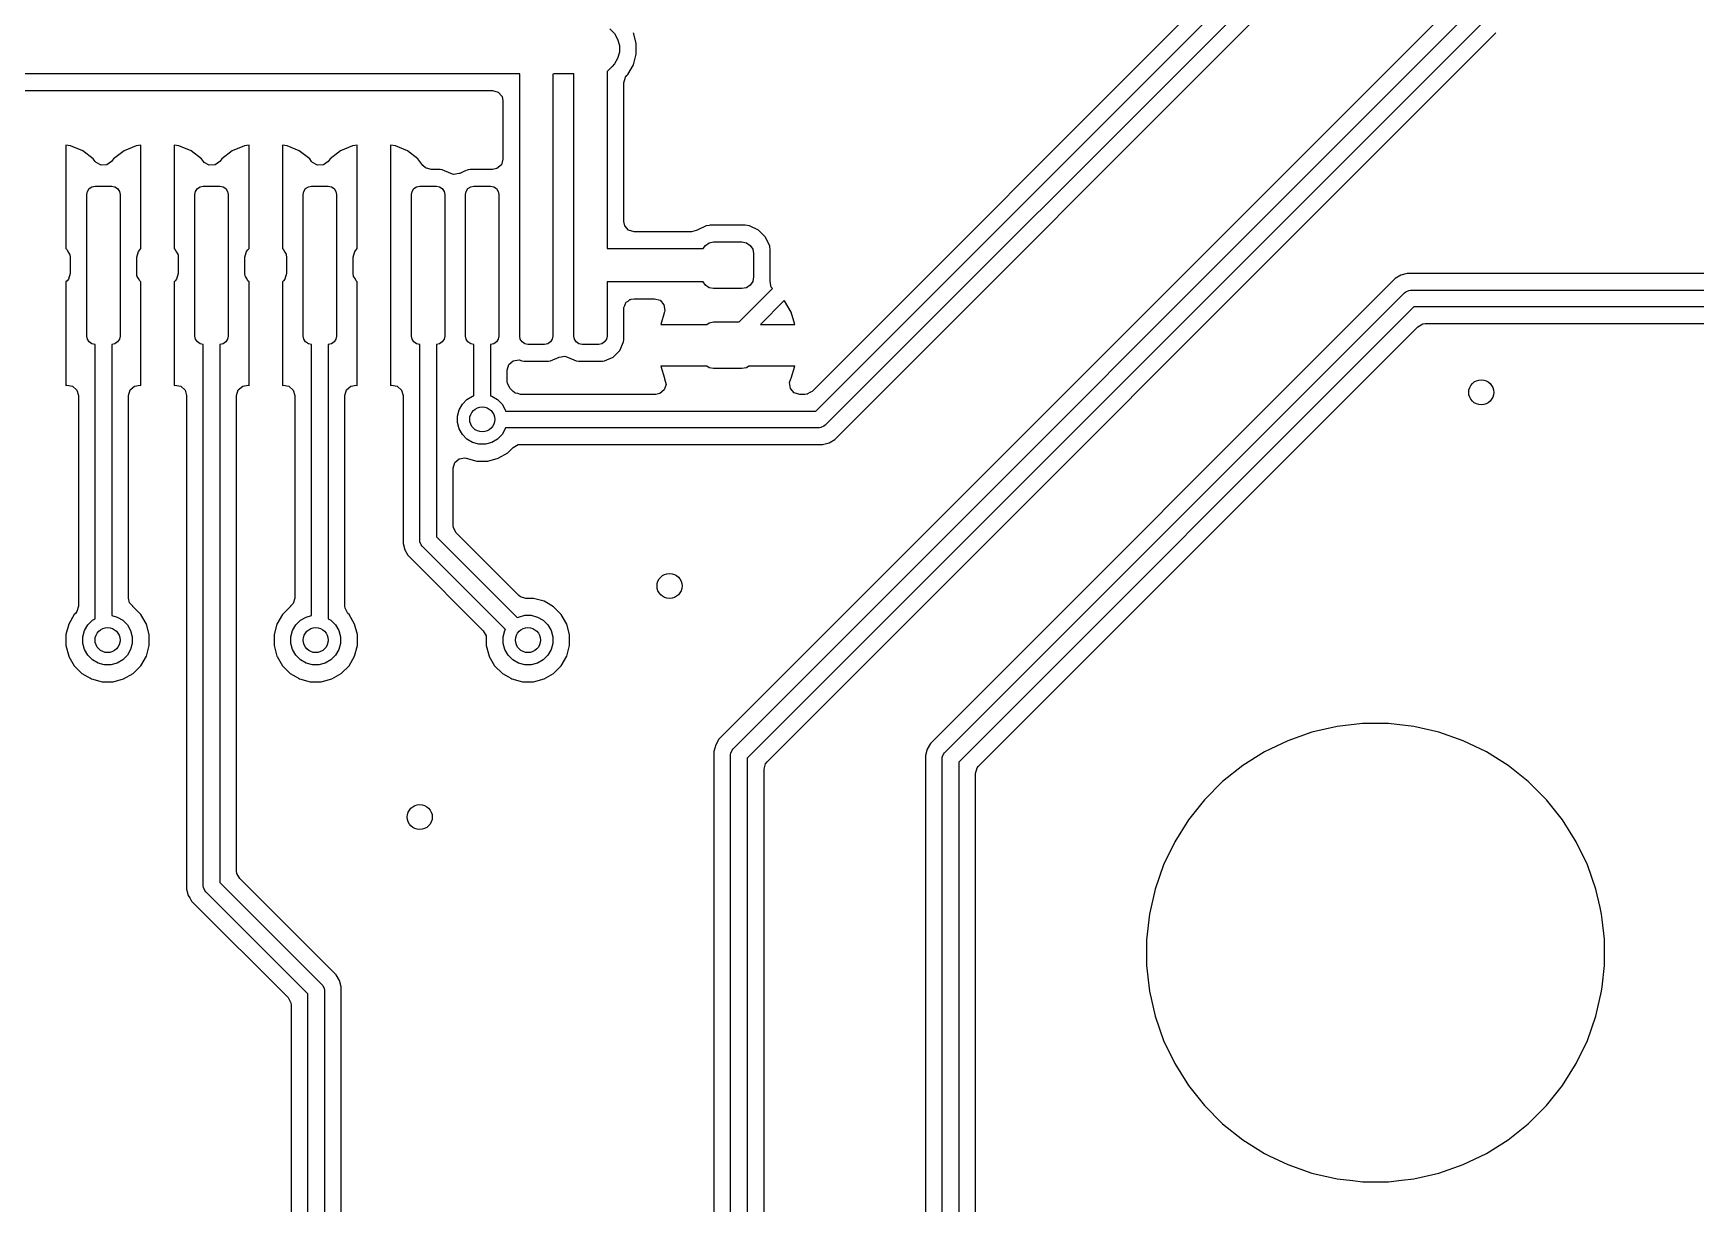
# Model space of a CAD drawing. Header units: inches. Extents: x 2.9 to 6.6, y -4.54 to -2.01.
# Drawn here: x 5.329 to 6.115, y -4.054 to -3.501 of the extents above; entities that cross this region are included whole.
import ezdxf

# ---------------------------------------------------------------- set-up
doc = ezdxf.new("R2010")
doc.units = ezdxf.units.IN
doc.header["$MEASUREMENT"] = 0
doc.layers.add('BLACK', color=7, linetype='CONTINUOUS')

msp = doc.modelspace()

# ---------------------------------------------------------------- linework, layer by layer
at = {"layer": 'BLACK', "linetype": 'CONTINUOUS'}
for p, q in [((5.95327, -3.41385), (5.69732, -3.66981)), ((5.69916, -3.67913), (5.9626, -3.41569)), ((6.06754, -3.42006), (5.65331, -3.83429)), ((5.66, -3.83877), (6.07202, -3.42674)), ((5.96932, -3.42011), (5.70357, -3.68585)), ((5.71025, -3.69034), (5.976, -3.42459)), ((6.07643, -3.43346), (5.66672, -3.84318)), ((5.60168, -3.4985), (5.60386, -3.50068)), ((5.60386, -3.50068), (5.6054, -3.50335)), ((5.6054, -3.50335), (5.6062, -3.50633)), ((5.6062, -3.50633), (5.6062, -3.50942)), ((5.61419, -3.50528), (5.61285, -3.50027)), ((5.61419, -3.51047), (5.61419, -3.50528)), ((5.67604, -3.84502), (6.02067, -3.50039)), ((5.6054, -3.51239), (5.60386, -3.51506)), ((5.6062, -3.50942), (5.6054, -3.51239)), ((5.61285, -3.51548), (5.61419, -3.51047)), ((5.55906, -3.51969), (5.1378, -3.51969)), ((5.55906, -3.57677), (5.55906, -3.51969)), ((5.57527, -3.51969), (5.5748, -3.51995)), ((5.5748, -3.51995), (5.5748, -3.57677)), ((5.58465, -3.51969), (5.57527, -3.51969)), ((5.58465, -3.57677), (5.58465, -3.51969)), ((5.60087, -3.51819), (5.60039, -3.51861)), ((5.60039, -3.51861), (5.60039, -3.57677)), ((5.60284, -3.51623), (5.60087, -3.51819)), ((5.60386, -3.51506), (5.60284, -3.51623)), ((5.60829, -3.52396), (5.60906, -3.52132)), ((5.60906, -3.52132), (5.60972, -3.52051)), ((5.60972, -3.52051), (5.61026, -3.51997)), ((5.61026, -3.51997), (5.61285, -3.51548)), ((5.15057, -3.52758), (5.54628, -3.52758)), ((5.54628, -3.52758), (5.54892, -3.52835)), ((5.54892, -3.52835), (5.55072, -3.53043)), ((5.60829, -3.58959), (5.60829, -3.52396)), ((5.55072, -3.53043), (5.55116, -3.53246)), ((5.55116, -3.53246), (5.55116, -3.56006)), ((5.34672, -3.55376), (5.34449, -3.55346)), ((5.34449, -3.55346), (5.34449, -3.60236)), ((5.37992, -3.55346), (5.37769, -3.55376)), ((5.37992, -3.60236), (5.37992, -3.55346)), ((5.3979, -3.55376), (5.39567, -3.55346)), ((5.39567, -3.55346), (5.39567, -3.60236)), ((5.4311, -3.55346), (5.42887, -3.55376)), ((5.4311, -3.60236), (5.4311, -3.55346)), ((5.44908, -3.55376), (5.44685, -3.55346)), ((5.44685, -3.55346), (5.44685, -3.60236)), ((5.48228, -3.55346), (5.48005, -3.55376)), ((5.48228, -3.60236), (5.48228, -3.55346)), ((5.50026, -3.55376), (5.49803, -3.55346)), ((5.49803, -3.55346), (5.49803, -3.66701)), ((5.35246, -3.55614), (5.34672, -3.55376)), ((5.3574, -3.55992), (5.35246, -3.55614)), ((5.35833, -3.56114), (5.3574, -3.55992)), ((5.35871, -3.56158), (5.35833, -3.56114)), ((5.36608, -3.56114), (5.36386, -3.56276)), ((5.36701, -3.55992), (5.36608, -3.56114)), ((5.37195, -3.55614), (5.36701, -3.55992)), ((5.37769, -3.55376), (5.37195, -3.55614)), ((5.40365, -3.55614), (5.3979, -3.55376)), ((5.40858, -3.55992), (5.40365, -3.55614)), ((5.40951, -3.56114), (5.40858, -3.55992)), ((5.40989, -3.56158), (5.40951, -3.56114)), ((5.41726, -3.56114), (5.41504, -3.56276)), ((5.41819, -3.55992), (5.41726, -3.56114)), ((5.42313, -3.55614), (5.41819, -3.55992)), ((5.42887, -3.55376), (5.42313, -3.55614)), ((5.45483, -3.55614), (5.44908, -3.55376)), ((5.45976, -3.55992), (5.45483, -3.55614)), ((5.46069, -3.56114), (5.45976, -3.55992)), ((5.46107, -3.56158), (5.46069, -3.56114)), ((5.46844, -3.56114), (5.46622, -3.56276)), ((5.46937, -3.55992), (5.46844, -3.56114)), ((5.47431, -3.55614), (5.46937, -3.55992)), ((5.48005, -3.55376), (5.47431, -3.55614)), ((5.50601, -3.55614), (5.50026, -3.55376)), ((5.51094, -3.55992), (5.50601, -3.55614)), ((5.51333, -3.56303), (5.51094, -3.55992)), ((5.55116, -3.56006), (5.55039, -3.5627)), ((5.36111, -3.56293), (5.35871, -3.56158)), ((5.36386, -3.56276), (5.36111, -3.56293)), ((5.41229, -3.56293), (5.40989, -3.56158)), ((5.41504, -3.56276), (5.41229, -3.56293)), ((5.46347, -3.56293), (5.46107, -3.56158)), ((5.46622, -3.56276), (5.46347, -3.56293)), ((5.51456, -3.56417), (5.51333, -3.56303)), ((5.5172, -3.56494), (5.51456, -3.56417)), ((5.52145, -3.56494), (5.5172, -3.56494)), ((5.52219, -3.56503), (5.52145, -3.56494)), ((5.52244, -3.56506), (5.52219, -3.56503)), ((5.52649, -3.56684), (5.52244, -3.56506)), ((5.52657, -3.56688), (5.52649, -3.56684)), ((5.52779, -3.56724), (5.52657, -3.56688)), ((5.53052, -3.56688), (5.52779, -3.56724)), ((5.53077, -3.56677), (5.53052, -3.56688)), ((5.53304, -3.56576), (5.53077, -3.56677)), ((5.53465, -3.56506), (5.53304, -3.56576)), ((5.53563, -3.56494), (5.53465, -3.56506)), ((5.53564, -3.56494), (5.53563, -3.56494)), ((5.54628, -3.56494), (5.53564, -3.56494)), ((5.54831, -3.5645), (5.54628, -3.56494)), ((5.55039, -3.5627), (5.54831, -3.5645)), ((5.35433, -3.57677), (5.35463, -3.57527)), ((5.35433, -3.6437), (5.35433, -3.57677)), ((5.35463, -3.57527), (5.35548, -3.57399)), ((5.35548, -3.57399), (5.35676, -3.57313)), ((5.35676, -3.57313), (5.35827, -3.57283)), ((5.35827, -3.57283), (5.36614, -3.57283)), ((5.36614, -3.57283), (5.36765, -3.57313)), ((5.36765, -3.57313), (5.36893, -3.57399)), ((5.36893, -3.57399), (5.36978, -3.57527)), ((5.36978, -3.57527), (5.37008, -3.57677)), ((5.37008, -3.57677), (5.37008, -3.6437)), ((5.40551, -3.57677), (5.40581, -3.57527)), ((5.40551, -3.6437), (5.40551, -3.57677)), ((5.40581, -3.57527), (5.40666, -3.57399)), ((5.40666, -3.57399), (5.40794, -3.57313)), ((5.40794, -3.57313), (5.40945, -3.57283)), ((5.40945, -3.57283), (5.41732, -3.57283)), ((5.41732, -3.57283), (5.41883, -3.57313)), ((5.41883, -3.57313), (5.42011, -3.57399)), ((5.42011, -3.57399), (5.42096, -3.57527)), ((5.42096, -3.57527), (5.42126, -3.57677)), ((5.42126, -3.57677), (5.42126, -3.6437)), ((5.45669, -3.57677), (5.45699, -3.57527)), ((5.45669, -3.6437), (5.45669, -3.57677)), ((5.45699, -3.57527), (5.45785, -3.57399)), ((5.45785, -3.57399), (5.45912, -3.57313)), ((5.45912, -3.57313), (5.46063, -3.57283)), ((5.46063, -3.57283), (5.4685, -3.57283)), ((5.4685, -3.57283), (5.47001, -3.57313)), ((5.47001, -3.57313), (5.47129, -3.57399)), ((5.47129, -3.57399), (5.47214, -3.57527)), ((5.47214, -3.57527), (5.47244, -3.57677)), ((5.47244, -3.57677), (5.47244, -3.6437)), ((5.50787, -3.57677), (5.50817, -3.57527)), ((5.50787, -3.6437), (5.50787, -3.57677)), ((5.50817, -3.57527), (5.50903, -3.57399)), ((5.50903, -3.57399), (5.5103, -3.57313)), ((5.5103, -3.57313), (5.51181, -3.57283)), ((5.51181, -3.57283), (5.51969, -3.57283)), ((5.51969, -3.57283), (5.52119, -3.57313)), ((5.52119, -3.57313), (5.52247, -3.57399)), ((5.52247, -3.57399), (5.52332, -3.57527)), ((5.52332, -3.57527), (5.52362, -3.57677)), ((5.52362, -3.57677), (5.52362, -3.6437)), ((5.53346, -3.57677), (5.53376, -3.57527)), ((5.53346, -3.6437), (5.53346, -3.57677)), ((5.53376, -3.57527), (5.53462, -3.57399)), ((5.53462, -3.57399), (5.53589, -3.57313)), ((5.53589, -3.57313), (5.5374, -3.57283)), ((5.5374, -3.57283), (5.54528, -3.57283)), ((5.54528, -3.57283), (5.54678, -3.57313)), ((5.54678, -3.57313), (5.54806, -3.57399)), ((5.54806, -3.57399), (5.54891, -3.57527)), ((5.54891, -3.57527), (5.54921, -3.57677)), ((5.54921, -3.57677), (5.54921, -3.6437)), ((5.55906, -3.6437), (5.55906, -3.57677)), ((5.5748, -3.57677), (5.5748, -3.6437)), ((5.58465, -3.6437), (5.58465, -3.57677)), ((5.60039, -3.57677), (5.60039, -3.60236)), ((5.60873, -3.59161), (5.60829, -3.58959)), ((5.61053, -3.59369), (5.60873, -3.59161)), ((5.64726, -3.59158), (5.64298, -3.59357)), ((5.6486, -3.5914), (5.64726, -3.59158)), ((5.64726, -3.59158), (5.64726, -3.59158)), ((5.64726, -3.59158), (5.64726, -3.59158)), ((5.64922, -3.59132), (5.6486, -3.5914)), ((5.66574, -3.59132), (5.64922, -3.59132)), ((5.6677, -3.59158), (5.66574, -3.59132)), ((5.67198, -3.59357), (5.6677, -3.59158)), ((5.6677, -3.59158), (5.6677, -3.59158)), ((5.6677, -3.59158), (5.6677, -3.59158)), ((5.61317, -3.59447), (5.61053, -3.59369)), ((5.64016, -3.59447), (5.61317, -3.59447)), ((5.64036, -3.59446), (5.64016, -3.59447)), ((5.64257, -3.59372), (5.64036, -3.59446)), ((5.64259, -3.59375), (5.64257, -3.59372)), ((5.64293, -3.5936), (5.64259, -3.59375)), ((5.64296, -3.59359), (5.64293, -3.5936)), ((5.64298, -3.59357), (5.64296, -3.59359)), ((5.64586, -3.60236), (5.64689, -3.60083)), ((5.64689, -3.60083), (5.64868, -3.59963)), ((5.64868, -3.59963), (5.65079, -3.59921)), ((5.65079, -3.59921), (5.66417, -3.59921)), ((5.66417, -3.59921), (5.66628, -3.59963)), ((5.66628, -3.59963), (5.66807, -3.60083)), ((5.66807, -3.60083), (5.66927, -3.60262)), ((5.67532, -3.59692), (5.67198, -3.59357)), ((5.67732, -3.6012), (5.67532, -3.59692)), ((5.34449, -3.60236), (5.34501, -3.60288)), ((5.34501, -3.60288), (5.34559, -3.60394)), ((5.34559, -3.60394), (5.34624, -3.60496)), ((5.34624, -3.60496), (5.34627, -3.6052)), ((5.34627, -3.6052), (5.34633, -3.6053)), ((5.34633, -3.6053), (5.34644, -3.60633)), ((5.34644, -3.60633), (5.34644, -3.61414)), ((5.37797, -3.60633), (5.37875, -3.60369)), ((5.37797, -3.61414), (5.37797, -3.60633)), ((5.37875, -3.60369), (5.3794, -3.60288)), ((5.3794, -3.60288), (5.37992, -3.60236)), ((5.39567, -3.60236), (5.39619, -3.60288)), ((5.39619, -3.60288), (5.39677, -3.60394)), ((5.39677, -3.60394), (5.39742, -3.60496)), ((5.39742, -3.60496), (5.39746, -3.6052)), ((5.39746, -3.6052), (5.39751, -3.6053)), ((5.39751, -3.6053), (5.39762, -3.60633)), ((5.39762, -3.60633), (5.39762, -3.61414)), ((5.42915, -3.60633), (5.42993, -3.60369)), ((5.42915, -3.61414), (5.42915, -3.60633)), ((5.42993, -3.60369), (5.43058, -3.60288)), ((5.43058, -3.60288), (5.4311, -3.60236)), ((5.44685, -3.60236), (5.44737, -3.60288)), ((5.44737, -3.60288), (5.44795, -3.60394)), ((5.44795, -3.60394), (5.4486, -3.60496)), ((5.4486, -3.60496), (5.44864, -3.6052)), ((5.44864, -3.6052), (5.44869, -3.6053)), ((5.44869, -3.6053), (5.4488, -3.60633)), ((5.4488, -3.60633), (5.4488, -3.61414)), ((5.48033, -3.60633), (5.48111, -3.60369)), ((5.48033, -3.61414), (5.48033, -3.60633)), ((5.48111, -3.60369), (5.48176, -3.60288)), ((5.48176, -3.60288), (5.48228, -3.60236)), ((5.60039, -3.60236), (5.64586, -3.60236)), ((5.66927, -3.60262), (5.66969, -3.60472)), ((5.66969, -3.60472), (5.66969, -3.61575)), ((5.67758, -3.60315), (5.67732, -3.6012)), ((5.67758, -3.61732), (5.67758, -3.60315)), ((5.34644, -3.61414), (5.34566, -3.61678)), ((5.37808, -3.61518), (5.37797, -3.61414)), ((5.37814, -3.61527), (5.37808, -3.61518)), ((5.37817, -3.61551), (5.37814, -3.61527)), ((5.37882, -3.61653), (5.37817, -3.61551)), ((5.3794, -3.61759), (5.37882, -3.61653)), ((5.39762, -3.61414), (5.39684, -3.61678)), ((5.42927, -3.61518), (5.42915, -3.61414)), ((5.42932, -3.61527), (5.42927, -3.61518)), ((5.42935, -3.61551), (5.42932, -3.61527)), ((5.43, -3.61653), (5.42935, -3.61551)), ((5.43058, -3.61759), (5.43, -3.61653)), ((5.4488, -3.61414), (5.44802, -3.61678)), ((5.48045, -3.61518), (5.48033, -3.61414)), ((5.4805, -3.61527), (5.48045, -3.61518)), ((5.48053, -3.61551), (5.4805, -3.61527)), ((5.48119, -3.61653), (5.48053, -3.61551)), ((5.48176, -3.61759), (5.48119, -3.61653)), ((5.66969, -3.61575), (5.66927, -3.61786)), ((5.97305, -3.61652), (5.75331, -3.83626)), ((5.97575, -3.61496), (5.97305, -3.61652)), ((5.97305, -3.61652), (5.97305, -3.61652)), ((5.97876, -3.61415), (5.97575, -3.61496)), ((6.30016, -3.61415), (5.97876, -3.61415)), ((5.34501, -3.61759), (5.34449, -3.61811)), ((5.34449, -3.61811), (5.34449, -3.66701)), ((5.34566, -3.61678), (5.34501, -3.61759)), ((5.37992, -3.61811), (5.3794, -3.61759)), ((5.37992, -3.66701), (5.37992, -3.61811)), ((5.39619, -3.61759), (5.39567, -3.61811)), ((5.39567, -3.61811), (5.39567, -3.66701)), ((5.39684, -3.61678), (5.39619, -3.61759)), ((5.4311, -3.61811), (5.43058, -3.61759)), ((5.4311, -3.66701), (5.4311, -3.61811)), ((5.44737, -3.61759), (5.44685, -3.61811)), ((5.44685, -3.61811), (5.44685, -3.66701)), ((5.44802, -3.61678), (5.44737, -3.61759)), ((5.48228, -3.61811), (5.48176, -3.61759)), ((5.48228, -3.66701), (5.48228, -3.61811)), ((5.64586, -3.61811), (5.60039, -3.61811)), ((5.60039, -3.61811), (5.60039, -3.6437)), ((5.64689, -3.61965), (5.64586, -3.61811)), ((5.64868, -3.62084), (5.64689, -3.61965)), ((5.65079, -3.62126), (5.64868, -3.62084)), ((5.66417, -3.62126), (5.65079, -3.62126)), ((5.66294, -3.63701), (5.67869, -3.62126)), ((5.66628, -3.62084), (5.66417, -3.62126)), ((5.66807, -3.61965), (5.66628, -3.62084)), ((5.66927, -3.61786), (5.66807, -3.61965)), ((5.67751, -3.61782), (5.67753, -3.6177)), ((5.67801, -3.62053), (5.67751, -3.61782)), ((5.67753, -3.6177), (5.67758, -3.61732)), ((5.67869, -3.62126), (5.67801, -3.62053)), ((5.76, -3.84074), (5.97753, -3.6232)), ((5.97753, -3.6232), (5.97813, -3.62271)), ((5.97813, -3.62271), (5.97955, -3.62212)), ((5.97955, -3.62212), (5.98031, -3.62205)), ((5.98031, -3.62205), (6.30546, -3.62205)), ((5.60829, -3.63089), (5.60839, -3.63054)), ((5.60829, -3.64547), (5.60829, -3.63089)), ((5.60834, -3.63019), (5.60877, -3.62924)), ((5.60839, -3.63054), (5.60834, -3.63019)), ((5.60877, -3.62924), (5.60906, -3.62825)), ((5.60906, -3.62825), (5.60933, -3.62801)), ((5.60933, -3.62801), (5.60948, -3.62769)), ((5.60948, -3.62769), (5.61036, -3.62713)), ((5.61036, -3.62713), (5.61114, -3.62645)), ((5.61114, -3.62645), (5.61156, -3.62636)), ((5.61156, -3.62636), (5.61179, -3.6262)), ((5.61179, -3.6262), (5.61317, -3.626)), ((5.61317, -3.626), (5.62284, -3.626)), ((5.62284, -3.626), (5.62548, -3.62678)), ((5.62548, -3.62678), (5.62729, -3.62886)), ((5.62753, -3.63225), (5.62581, -3.63819)), ((5.62729, -3.62886), (5.62768, -3.63158)), ((5.62768, -3.63158), (5.62753, -3.63225)), ((5.68418, -3.6269), (5.67289, -3.63819)), ((5.68424, -3.62695), (5.68418, -3.6269)), ((5.68748, -3.63243), (5.68424, -3.62695)), ((5.68424, -3.62695), (5.68424, -3.62695)), ((5.98195, -3.62992), (5.76672, -3.84515)), ((6.30709, -3.62992), (5.98195, -3.62992)), ((5.62581, -3.63819), (5.64754, -3.63819)), ((5.64754, -3.63819), (5.64868, -3.63743)), ((5.64868, -3.63743), (5.65079, -3.63701)), ((5.65079, -3.63701), (5.66294, -3.63701)), ((5.67289, -3.63819), (5.68915, -3.63819)), ((5.68915, -3.63819), (5.68748, -3.63243)), ((5.77604, -3.84699), (5.98379, -3.63924)), ((5.98379, -3.63924), (5.9862, -3.63793)), ((5.9862, -3.63793), (5.98724, -3.63781)), ((5.98724, -3.63781), (6.30864, -3.63781)), ((5.35463, -3.64521), (5.35433, -3.6437)), ((5.35548, -3.64648), (5.35463, -3.64521)), ((5.35676, -3.64734), (5.35548, -3.64648)), ((5.35827, -3.64764), (5.35676, -3.64734)), ((5.35827, -3.77729), (5.35827, -3.64764)), ((5.36765, -3.64734), (5.36614, -3.64764)), ((5.36614, -3.64764), (5.36614, -3.77581)), ((5.36893, -3.64648), (5.36765, -3.64734)), ((5.36978, -3.64521), (5.36893, -3.64648)), ((5.37008, -3.6437), (5.36978, -3.64521)), ((5.40581, -3.64521), (5.40551, -3.6437)), ((5.40666, -3.64648), (5.40581, -3.64521)), ((5.40794, -3.64734), (5.40666, -3.64648)), ((5.40945, -3.64764), (5.40794, -3.64734)), ((5.40945, -3.90354), (5.40945, -3.64764)), ((5.41883, -3.64734), (5.41732, -3.64764)), ((5.41732, -3.64764), (5.41732, -3.90191)), ((5.42011, -3.64648), (5.41883, -3.64734)), ((5.42096, -3.64521), (5.42011, -3.64648)), ((5.42126, -3.6437), (5.42096, -3.64521)), ((5.45699, -3.64521), (5.45669, -3.6437)), ((5.45785, -3.64648), (5.45699, -3.64521)), ((5.45912, -3.64734), (5.45785, -3.64648)), ((5.46063, -3.64764), (5.45912, -3.64734)), ((5.46063, -3.77581), (5.46063, -3.64764)), ((5.47001, -3.64734), (5.4685, -3.64764)), ((5.4685, -3.64764), (5.4685, -3.77729)), ((5.47129, -3.64648), (5.47001, -3.64734)), ((5.47214, -3.64521), (5.47129, -3.64648)), ((5.47244, -3.6437), (5.47214, -3.64521)), ((5.50817, -3.64521), (5.50787, -3.6437)), ((5.50903, -3.64648), (5.50817, -3.64521)), ((5.5103, -3.64734), (5.50903, -3.64648)), ((5.51181, -3.64764), (5.5103, -3.64734)), ((5.51181, -3.74016), (5.51181, -3.64764)), ((5.52119, -3.64734), (5.51969, -3.64764)), ((5.51969, -3.64764), (5.51969, -3.73853)), ((5.52247, -3.64648), (5.52119, -3.64734)), ((5.52332, -3.64521), (5.52247, -3.64648)), ((5.52362, -3.6437), (5.52332, -3.64521)), ((5.53376, -3.64521), (5.53346, -3.6437)), ((5.53462, -3.64648), (5.53376, -3.64521)), ((5.53589, -3.64734), (5.53462, -3.64648)), ((5.5374, -3.64764), (5.53589, -3.64734)), ((5.5374, -3.672), (5.5374, -3.64764)), ((5.54678, -3.64734), (5.54528, -3.64764)), ((5.54528, -3.64764), (5.54528, -3.672)), ((5.54806, -3.64648), (5.54678, -3.64734)), ((5.54891, -3.64521), (5.54806, -3.64648)), ((5.54921, -3.6437), (5.54891, -3.64521)), ((5.55935, -3.64521), (5.55906, -3.6437)), ((5.56021, -3.64648), (5.55935, -3.64521)), ((5.56149, -3.64734), (5.56021, -3.64648)), ((5.56299, -3.64764), (5.56149, -3.64734)), ((5.57087, -3.64764), (5.56299, -3.64764)), ((5.57237, -3.64734), (5.57087, -3.64764)), ((5.57365, -3.64648), (5.57237, -3.64734)), ((5.5745, -3.64521), (5.57365, -3.64648)), ((5.5748, -3.6437), (5.5745, -3.64521)), ((5.58495, -3.64521), (5.58465, -3.6437)), ((5.5858, -3.64648), (5.58495, -3.64521)), ((5.58708, -3.64734), (5.5858, -3.64648)), ((5.58858, -3.64764), (5.58708, -3.64734)), ((5.59646, -3.64764), (5.58858, -3.64764)), ((5.59796, -3.64734), (5.59646, -3.64764)), ((5.59924, -3.64648), (5.59796, -3.64734)), ((5.60009, -3.64521), (5.59924, -3.64648)), ((5.60039, -3.6437), (5.60009, -3.64521)), ((5.60639, -3.6505), (5.60817, -3.64646)), ((5.60817, -3.64646), (5.60829, -3.64547)), ((5.55394, -3.65715), (5.55602, -3.65535)), ((5.55602, -3.65535), (5.55875, -3.65496)), ((5.55875, -3.65496), (5.56002, -3.65532)), ((5.56002, -3.65532), (5.56024, -3.65542)), ((5.56024, -3.65542), (5.56123, -3.65553)), ((5.56123, -3.65553), (5.57263, -3.65553)), ((5.57263, -3.65553), (5.57362, -3.65542)), ((5.57263, -3.65553), (5.57263, -3.65553)), ((5.57263, -3.65553), (5.57263, -3.65553)), ((5.57362, -3.65542), (5.57767, -3.65363)), ((5.57362, -3.65542), (5.57362, -3.65542)), ((5.57362, -3.65542), (5.57362, -3.65542)), ((5.57767, -3.65363), (5.57775, -3.65359)), ((5.57767, -3.65363), (5.57767, -3.65363)), ((5.57775, -3.65359), (5.58048, -3.65324)), ((5.58048, -3.65324), (5.5817, -3.65359)), ((5.5817, -3.65359), (5.58583, -3.65542)), ((5.58583, -3.65542), (5.58583, -3.65542)), ((5.58583, -3.65542), (5.58682, -3.65553)), ((5.58682, -3.65553), (5.59822, -3.65553)), ((5.59822, -3.65553), (5.59921, -3.65542)), ((5.59822, -3.65553), (5.59822, -3.65553)), ((5.59822, -3.65553), (5.59822, -3.65553)), ((5.59921, -3.65542), (5.60326, -3.65363)), ((5.59921, -3.65542), (5.59921, -3.65542)), ((5.59921, -3.65542), (5.59921, -3.65542)), ((5.60326, -3.65363), (5.60639, -3.6505)), ((5.55317, -3.65979), (5.55394, -3.65715)), ((5.55317, -3.66501), (5.55317, -3.65979)), ((5.64754, -3.65787), (5.62581, -3.65787)), ((5.62581, -3.65787), (5.62748, -3.66363)), ((5.62748, -3.66363), (5.62762, -3.66387)), ((5.64868, -3.65864), (5.64754, -3.65787)), ((5.65079, -3.65906), (5.64868, -3.65864)), ((5.66417, -3.65906), (5.65079, -3.65906)), ((5.66628, -3.65864), (5.66417, -3.65906)), ((5.66742, -3.65787), (5.66628, -3.65864)), ((5.68915, -3.65787), (5.66742, -3.65787)), ((5.68734, -3.66387), (5.68748, -3.66363)), ((5.68748, -3.66363), (5.68915, -3.65787)), ((5.34449, -3.66701), (5.34485, -3.66696)), ((5.34449, -3.66701), (5.34449, -3.66701)), ((5.34485, -3.66696), (5.34757, -3.66738)), ((5.34757, -3.66738), (5.34963, -3.66921)), ((5.34963, -3.66921), (5.35037, -3.6718)), ((5.37404, -3.6718), (5.37481, -3.66916)), ((5.37481, -3.66916), (5.37689, -3.66736)), ((5.37689, -3.66736), (5.37955, -3.66696)), ((5.37955, -3.66696), (5.37992, -3.66701)), ((5.37992, -3.66701), (5.37992, -3.66701)), ((5.39567, -3.66701), (5.39604, -3.66696)), ((5.39567, -3.66701), (5.39567, -3.66701)), ((5.39604, -3.66696), (5.39875, -3.66738)), ((5.39875, -3.66738), (5.40081, -3.66921)), ((5.40081, -3.66921), (5.40156, -3.6718)), ((5.42522, -3.6718), (5.42599, -3.66916)), ((5.42599, -3.66916), (5.42807, -3.66736)), ((5.42807, -3.66736), (5.43074, -3.66696)), ((5.43074, -3.66696), (5.4311, -3.66701)), ((5.4311, -3.66701), (5.4311, -3.66701)), ((5.44685, -3.66701), (5.44722, -3.66696)), ((5.44685, -3.66701), (5.44685, -3.66701)), ((5.44722, -3.66696), (5.44994, -3.66738)), ((5.44994, -3.66738), (5.45199, -3.66921)), ((5.45199, -3.66921), (5.45274, -3.6718)), ((5.4764, -3.6718), (5.47717, -3.66916)), ((5.47717, -3.66916), (5.47925, -3.66736)), ((5.47925, -3.66736), (5.48192, -3.66696)), ((5.48192, -3.66696), (5.48228, -3.66701)), ((5.48228, -3.66701), (5.48228, -3.66701)), ((5.49803, -3.66701), (5.4984, -3.66696)), ((5.49803, -3.66701), (5.49803, -3.66701)), ((5.4984, -3.66696), (5.50112, -3.66738)), ((5.50112, -3.66738), (5.50317, -3.66921)), ((5.50317, -3.66921), (5.50392, -3.6718)), ((5.55328, -3.66605), (5.55317, -3.66501)), ((5.5546, -3.66846), (5.55328, -3.66605)), ((5.55594, -3.66981), (5.5546, -3.66846)), ((5.55676, -3.67047), (5.55594, -3.66981)), ((5.55686, -3.6705), (5.55676, -3.67047)), ((5.55706, -3.67064), (5.55686, -3.6705)), ((5.55824, -3.6709), (5.55706, -3.67064)), ((5.5594, -3.67124), (5.55824, -3.6709)), ((5.62342, -3.67124), (5.5594, -3.67124)), ((5.62528, -3.67087), (5.62342, -3.67124)), ((5.62743, -3.66915), (5.62528, -3.67087)), ((5.6283, -3.66654), (5.62743, -3.66915)), ((5.62762, -3.66387), (5.6283, -3.66654)), ((5.68671, -3.66566), (5.68734, -3.66387)), ((5.6871, -3.66839), (5.68671, -3.66566)), ((5.6889, -3.67047), (5.6871, -3.66839)), ((5.69154, -3.67124), (5.6889, -3.67047)), ((5.69386, -3.67124), (5.69154, -3.67124)), ((5.6949, -3.67113), (5.69386, -3.67124)), ((5.695, -3.67108), (5.6949, -3.67113)), ((5.69524, -3.67104), (5.695, -3.67108)), ((5.69626, -3.67039), (5.69524, -3.67104)), ((5.69732, -3.66981), (5.69626, -3.67039)), ((5.35037, -3.6718), (5.35037, -3.77131)), ((5.37404, -3.76752), (5.37404, -3.6718)), ((5.40156, -3.6718), (5.40156, -3.9051)), ((5.42522, -3.78481), (5.42522, -3.6718)), ((5.45274, -3.6718), (5.45274, -3.76752)), ((5.4764, -3.77131), (5.4764, -3.6718)), ((5.50392, -3.6718), (5.50392, -3.74172)), ((5.52963, -3.68153), (5.53043, -3.67855)), ((5.53043, -3.67855), (5.53197, -3.67588)), ((5.53197, -3.67588), (5.53415, -3.6737)), ((5.53415, -3.6737), (5.53682, -3.67216)), ((5.53682, -3.67216), (5.5374, -3.672)), ((5.54528, -3.672), (5.54586, -3.67216)), ((5.54586, -3.67216), (5.54853, -3.6737)), ((5.54853, -3.6737), (5.55071, -3.67588)), ((5.55071, -3.67588), (5.55225, -3.67855)), ((5.55225, -3.67855), (5.55241, -3.67913)), ((5.55241, -3.67913), (5.69916, -3.67913)), ((5.52963, -3.68461), (5.52963, -3.68153)), ((5.53043, -3.68759), (5.52963, -3.68461)), ((5.55241, -3.68701), (5.55225, -3.68759)), ((5.70079, -3.68701), (5.55241, -3.68701)), ((5.70156, -3.68693), (5.70079, -3.68701)), ((5.70297, -3.68634), (5.70156, -3.68693)), ((5.70357, -3.68585), (5.70297, -3.68634)), ((5.53197, -3.69026), (5.53043, -3.68759)), ((5.53415, -3.69244), (5.53197, -3.69026)), ((5.53682, -3.69398), (5.53415, -3.69244)), ((5.5398, -3.69478), (5.53682, -3.69398)), ((5.54288, -3.69478), (5.5398, -3.69478)), ((5.54586, -3.69398), (5.54288, -3.69478)), ((5.54853, -3.69244), (5.54586, -3.69398)), ((5.55071, -3.69026), (5.54853, -3.69244)), ((5.55225, -3.68759), (5.55071, -3.69026)), ((5.55594, -3.69633), (5.55836, -3.69501)), ((5.55836, -3.69501), (5.5594, -3.6949)), ((5.5594, -3.6949), (5.70234, -3.6949)), ((5.70234, -3.6949), (5.70535, -3.6941)), ((5.70234, -3.6949), (5.70234, -3.6949)), ((5.70535, -3.6941), (5.70805, -3.69254)), ((5.70805, -3.69254), (5.71025, -3.69034)), ((5.52835, -3.70351), (5.53043, -3.70171)), ((5.53043, -3.70171), (5.53316, -3.70131)), ((5.53316, -3.70131), (5.53372, -3.70143)), ((5.53372, -3.70143), (5.53373, -3.70143)), ((5.53373, -3.70143), (5.53373, -3.70143)), ((5.53373, -3.70143), (5.53874, -3.70278)), ((5.53874, -3.70278), (5.53874, -3.70278)), ((5.53874, -3.70278), (5.54393, -3.70278)), ((5.54393, -3.70278), (5.54894, -3.70143)), ((5.54393, -3.70278), (5.54393, -3.70278)), ((5.54894, -3.70143), (5.55344, -3.69884)), ((5.55344, -3.69884), (5.55594, -3.69633)), ((5.52758, -3.70615), (5.52835, -3.70351)), ((5.52758, -3.73323), (5.52758, -3.70615)), ((5.52769, -3.73427), (5.52758, -3.73323)), ((5.52901, -3.73669), (5.52769, -3.73427)), ((5.50392, -3.74172), (5.50394, -3.74178)), ((5.50394, -3.74178), (5.50472, -3.74472)), ((5.51189, -3.74093), (5.51181, -3.74016)), ((5.51247, -3.74234), (5.51189, -3.74093)), ((5.51296, -3.74294), (5.51247, -3.74234)), ((5.51969, -3.73853), (5.55795, -3.77679)), ((5.55859, -3.76627), (5.52901, -3.73669)), ((5.50472, -3.74472), (5.50472, -3.74472)), ((5.50472, -3.74472), (5.50618, -3.74724)), ((5.50618, -3.74724), (5.50618, -3.74724)), ((5.50618, -3.74724), (5.50618, -3.74724)), ((5.50618, -3.74724), (5.50628, -3.74742)), ((5.50628, -3.74742), (5.54186, -3.783)), ((5.55238, -3.78236), (5.51296, -3.74294)), ((5.35037, -3.77131), (5.3496, -3.77395)), ((5.37458, -3.76976), (5.37404, -3.76752)), ((5.37609, -3.77135), (5.37458, -3.76976)), ((5.37602, -3.77144), (5.37609, -3.77135)), ((5.37627, -3.77163), (5.37602, -3.77144)), ((5.37994, -3.7753), (5.37627, -3.77163)), ((5.37627, -3.77163), (5.37627, -3.77163)), ((5.4505, -3.77163), (5.44683, -3.7753)), ((5.45075, -3.77144), (5.4505, -3.77163)), ((5.45196, -3.77016), (5.4507, -3.77137)), ((5.4507, -3.77137), (5.45075, -3.77144)), ((5.45274, -3.76752), (5.45196, -3.77016)), ((5.47651, -3.77235), (5.4764, -3.77131)), ((5.47783, -3.77476), (5.47651, -3.77235)), ((5.5594, -3.76692), (5.55859, -3.76627)), ((5.56204, -3.7677), (5.5594, -3.76692)), ((5.56559, -3.7677), (5.56204, -3.7677)), ((5.56809, -3.76837), (5.56559, -3.7677)), ((5.5706, -3.76904), (5.56809, -3.76837)), ((5.57254, -3.77016), (5.5706, -3.76904)), ((5.57509, -3.77163), (5.57254, -3.77016)), ((5.57876, -3.7753), (5.57509, -3.77163)), ((5.34581, -3.7798), (5.34447, -3.78481)), ((5.34841, -3.7753), (5.34581, -3.7798)), ((5.34894, -3.77476), (5.34841, -3.7753)), ((5.34841, -3.7753), (5.34841, -3.7753)), ((5.3496, -3.77395), (5.34894, -3.77476)), ((5.35326, -3.78288), (5.3548, -3.78021)), ((5.3548, -3.78021), (5.35698, -3.77803)), ((5.35698, -3.77803), (5.35827, -3.77729)), ((5.36614, -3.77581), (5.36869, -3.77649)), ((5.36869, -3.77649), (5.37136, -3.77803)), ((5.37136, -3.77803), (5.37354, -3.78021)), ((5.37354, -3.78021), (5.37509, -3.78288)), ((5.38254, -3.7798), (5.37994, -3.7753)), ((5.38388, -3.78481), (5.38254, -3.7798)), ((5.44424, -3.7798), (5.44289, -3.78481)), ((5.44683, -3.7753), (5.44424, -3.7798)), ((5.44683, -3.7753), (5.44683, -3.7753)), ((5.45169, -3.78288), (5.45323, -3.78021)), ((5.45323, -3.78021), (5.45541, -3.77803)), ((5.45541, -3.77803), (5.45808, -3.77649)), ((5.45808, -3.77649), (5.46063, -3.77581)), ((5.4685, -3.77729), (5.46979, -3.77803)), ((5.46979, -3.77803), (5.47197, -3.78021)), ((5.47197, -3.78021), (5.47351, -3.78288)), ((5.47837, -3.7753), (5.47783, -3.77476)), ((5.48096, -3.7798), (5.47837, -3.7753)), ((5.4823, -3.78481), (5.48096, -3.7798)), ((5.55795, -3.77679), (5.55847, -3.77649)), ((5.55847, -3.77649), (5.56145, -3.77569)), ((5.56145, -3.77569), (5.56453, -3.77569)), ((5.56453, -3.77569), (5.56751, -3.77649)), ((5.56751, -3.77649), (5.57018, -3.77803)), ((5.57018, -3.77803), (5.57236, -3.78021)), ((5.57236, -3.78021), (5.5739, -3.78288)), ((5.58135, -3.7798), (5.57876, -3.7753)), ((5.5827, -3.78481), (5.58135, -3.7798)), ((5.34447, -3.78481), (5.34447, -3.79)), ((5.35246, -3.78586), (5.35326, -3.78288)), ((5.35246, -3.78894), (5.35246, -3.78586)), ((5.35326, -3.79192), (5.35246, -3.78894)), ((5.37509, -3.78288), (5.37588, -3.78586)), ((5.37588, -3.78894), (5.37509, -3.79192)), ((5.37588, -3.78586), (5.37588, -3.78894)), ((5.38388, -3.79), (5.38388, -3.78481)), ((5.42522, -3.89662), (5.42522, -3.78481)), ((5.44289, -3.78481), (5.44289, -3.79)), ((5.45089, -3.78586), (5.45169, -3.78288)), ((5.45089, -3.78894), (5.45089, -3.78586)), ((5.45169, -3.79192), (5.45089, -3.78894)), ((5.47351, -3.78288), (5.47431, -3.78586)), ((5.47431, -3.78894), (5.47351, -3.79192)), ((5.47431, -3.78586), (5.47431, -3.78894)), ((5.4823, -3.79), (5.4823, -3.78481)), ((5.54186, -3.783), (5.54318, -3.78541)), ((5.54318, -3.78541), (5.54329, -3.78645)), ((5.54329, -3.78645), (5.54329, -3.79)), ((5.55128, -3.78586), (5.55208, -3.78288)), ((5.55128, -3.78894), (5.55128, -3.78586)), ((5.55208, -3.79192), (5.55128, -3.78894)), ((5.55208, -3.78288), (5.55238, -3.78236)), ((5.5739, -3.78288), (5.5747, -3.78586)), ((5.5747, -3.78894), (5.5739, -3.79192)), ((5.5747, -3.78586), (5.5747, -3.78894)), ((5.5827, -3.79), (5.5827, -3.78481)), ((5.34447, -3.79), (5.34581, -3.79501)), ((5.34581, -3.79501), (5.34589, -3.79514)), ((5.34589, -3.79514), (5.34841, -3.7995)), ((5.3548, -3.79459), (5.35326, -3.79192)), ((5.35698, -3.79677), (5.3548, -3.79459)), ((5.35965, -3.79831), (5.35698, -3.79677)), ((5.37136, -3.79677), (5.36869, -3.79831)), ((5.37354, -3.79459), (5.37136, -3.79677)), ((5.37509, -3.79192), (5.37354, -3.79459)), ((5.37994, -3.7995), (5.38254, -3.79501)), ((5.38254, -3.79501), (5.38388, -3.79)), ((5.44289, -3.79), (5.44424, -3.79501)), ((5.44424, -3.79501), (5.44431, -3.79514)), ((5.44431, -3.79514), (5.44683, -3.7995)), ((5.45323, -3.79459), (5.45169, -3.79192)), ((5.45541, -3.79677), (5.45323, -3.79459)), ((5.45808, -3.79831), (5.45541, -3.79677)), ((5.46979, -3.79677), (5.46712, -3.79831)), ((5.47197, -3.79459), (5.46979, -3.79677)), ((5.47351, -3.79192), (5.47197, -3.79459)), ((5.47837, -3.7995), (5.48096, -3.79501)), ((5.48096, -3.79501), (5.4823, -3.79)), ((5.54329, -3.79), (5.54463, -3.79501)), ((5.54463, -3.79501), (5.54471, -3.79514)), ((5.54471, -3.79514), (5.54722, -3.7995)), ((5.55362, -3.79459), (5.55208, -3.79192)), ((5.5558, -3.79677), (5.55362, -3.79459)), ((5.55847, -3.79831), (5.5558, -3.79677)), ((5.57018, -3.79677), (5.56751, -3.79831)), ((5.57236, -3.79459), (5.57018, -3.79677)), ((5.5739, -3.79192), (5.57236, -3.79459)), ((5.57876, -3.7995), (5.58135, -3.79501)), ((5.58135, -3.79501), (5.5827, -3.79)), ((5.34841, -3.7995), (5.35207, -3.80317)), ((5.35207, -3.80317), (5.35491, -3.80481)), ((5.35491, -3.80481), (5.35604, -3.80546)), ((5.36263, -3.79911), (5.35965, -3.79831)), ((5.36571, -3.79911), (5.36263, -3.79911)), ((5.36869, -3.79831), (5.36571, -3.79911)), ((5.37178, -3.80576), (5.37627, -3.80317)), ((5.37627, -3.80317), (5.37994, -3.7995)), ((5.44683, -3.7995), (5.4505, -3.80317)), ((5.4505, -3.80317), (5.45334, -3.80481)), ((5.45334, -3.80481), (5.45447, -3.80546)), ((5.46106, -3.79911), (5.45808, -3.79831)), ((5.46414, -3.79911), (5.46106, -3.79911)), ((5.46712, -3.79831), (5.46414, -3.79911)), ((5.4702, -3.80576), (5.4747, -3.80317)), ((5.4747, -3.80317), (5.47837, -3.7995)), ((5.54722, -3.7995), (5.55089, -3.80317)), ((5.55089, -3.80317), (5.55373, -3.80481)), ((5.55373, -3.80481), (5.55486, -3.80546)), ((5.56145, -3.79911), (5.55847, -3.79831)), ((5.56453, -3.79911), (5.56145, -3.79911)), ((5.56751, -3.79831), (5.56453, -3.79911)), ((5.5706, -3.80576), (5.57509, -3.80317)), ((5.57509, -3.80317), (5.57876, -3.7995)), ((5.35604, -3.80546), (5.35657, -3.80576)), ((5.35657, -3.80576), (5.36158, -3.80711)), ((5.36158, -3.80711), (5.36158, -3.80711)), ((5.36158, -3.80711), (5.36677, -3.80711)), ((5.36677, -3.80711), (5.37178, -3.80576)), ((5.36677, -3.80711), (5.36677, -3.80711)), ((5.45447, -3.80546), (5.45499, -3.80576)), ((5.45499, -3.80576), (5.46, -3.80711)), ((5.46, -3.80711), (5.46, -3.80711)), ((5.46, -3.80711), (5.46519, -3.80711)), ((5.46519, -3.80711), (5.4702, -3.80576)), ((5.46519, -3.80711), (5.46519, -3.80711)), ((5.55486, -3.80546), (5.55539, -3.80576)), ((5.55539, -3.80576), (5.5604, -3.80711)), ((5.5604, -3.80711), (5.5604, -3.80711)), ((5.5604, -3.80711), (5.56559, -3.80711)), ((5.56559, -3.80711), (5.5706, -3.80576)), ((5.56559, -3.80711), (5.56559, -3.80711)), ((5.94561, -3.82823), (5.93375, -3.83094)), ((5.9577, -3.82687), (5.94561, -3.82823)), ((5.94561, -3.82823), (5.94561, -3.82823)), ((5.96986, -3.82687), (5.9577, -3.82687)), ((5.9577, -3.82687), (5.9577, -3.82687)), ((5.98195, -3.82823), (5.96986, -3.82687)), ((5.96986, -3.82687), (5.96986, -3.82687)), ((5.9938, -3.83094), (5.98195, -3.82823)), ((5.98195, -3.82823), (5.98195, -3.82823)), ((5.65331, -3.83429), (5.65176, -3.83698)), ((5.65331, -3.83429), (5.65331, -3.83429)), ((5.75331, -3.83626), (5.75176, -3.83895)), ((5.75331, -3.83626), (5.75331, -3.83626)), ((5.92227, -3.83496), (5.91132, -3.84023)), ((5.93375, -3.83094), (5.92227, -3.83496)), ((5.92227, -3.83496), (5.92227, -3.83496)), ((5.93375, -3.83094), (5.93375, -3.83094)), ((5.99381, -3.83094), (5.9938, -3.83094)), ((6.00528, -3.83496), (5.99381, -3.83094)), ((6.01624, -3.84023), (6.00528, -3.83496)), ((6.00528, -3.83496), (6.00528, -3.83496)), ((5.65176, -3.83698), (5.65095, -3.83999)), ((5.65095, -3.83999), (5.65095, -4.10353)), ((5.65176, -3.83698), (5.65176, -3.83698)), ((5.65884, -3.84155), (5.65892, -3.84078)), ((5.65884, -4.11188), (5.65884, -3.84155)), ((5.65892, -3.84078), (5.65951, -3.83936)), ((5.65951, -3.83936), (5.66, -3.83877)), ((5.66672, -3.84318), (5.66672, -4.11188)), ((5.75176, -3.83895), (5.75095, -3.84196)), ((5.75095, -3.84196), (5.75095, -4.10353)), ((5.75176, -3.83895), (5.75176, -3.83895)), ((5.75884, -3.84352), (5.75892, -3.84275)), ((5.75884, -4.11188), (5.75884, -3.84352)), ((5.75892, -3.84275), (5.75951, -3.84133)), ((5.75951, -3.84133), (5.76, -3.84074)), ((5.91132, -3.84023), (5.90102, -3.8467)), ((6.02654, -3.8467), (6.01624, -3.84023)), ((6.01624, -3.84023), (6.01624, -3.84023)), ((5.67461, -3.84847), (5.67539, -3.84583)), ((5.67461, -4.10353), (5.67461, -3.84847)), ((5.67539, -3.84583), (5.67604, -3.84502)), ((5.76672, -3.84515), (5.76672, -4.11188)), ((5.77461, -3.85044), (5.77539, -3.8478)), ((5.77461, -3.92908), (5.77461, -3.85044)), ((5.77539, -3.8478), (5.77604, -3.84699)), ((5.90102, -3.8467), (5.89151, -3.85429)), ((6.03605, -3.85429), (6.02654, -3.8467)), ((5.89151, -3.85429), (5.88291, -3.86289)), ((6.04465, -3.86289), (6.03605, -3.85429)), ((5.88291, -3.86289), (5.87533, -3.8724)), ((6.05223, -3.8724), (6.04465, -3.86289)), ((5.87533, -3.8724), (5.86885, -3.88269)), ((6.0587, -3.88269), (6.05223, -3.8724)), ((5.86885, -3.88269), (5.86358, -3.89365)), ((6.06398, -3.89365), (6.0587, -3.88269)), ((5.42533, -3.89766), (5.42522, -3.89662)), ((5.42665, -3.90007), (5.42533, -3.89766)), ((5.86358, -3.89365), (5.85956, -3.90513)), ((5.86358, -3.89365), (5.86358, -3.89365)), ((6.06799, -3.9051), (6.06398, -3.89365)), ((6.06398, -3.89365), (6.06398, -3.89365)), ((5.40156, -3.9051), (5.40156, -3.90513)), ((5.40156, -3.90513), (5.40236, -3.90811)), ((5.40952, -3.90431), (5.40945, -3.90354)), ((5.41011, -3.90573), (5.40952, -3.90431)), ((5.4106, -3.90633), (5.41011, -3.90573)), ((5.45884, -3.95457), (5.4106, -3.90633)), ((5.41732, -3.90191), (5.46556, -3.95015)), ((5.47225, -3.94567), (5.42665, -3.90007)), ((5.85956, -3.90513), (5.85685, -3.91699)), ((5.85956, -3.90513), (5.85956, -3.90513)), ((6.068, -3.90513), (6.06799, -3.9051)), ((6.06998, -3.91381), (6.068, -3.90513)), ((5.40236, -3.90811), (5.40302, -3.90925)), ((5.40302, -3.90925), (5.40302, -3.90925)), ((5.40302, -3.90925), (5.40392, -3.91081)), ((5.40392, -3.91081), (5.40392, -3.91081)), ((5.40392, -3.91081), (5.44952, -3.95641)), ((6.07071, -3.91699), (6.06998, -3.91381)), ((5.85685, -3.91699), (5.85549, -3.92908)), ((5.85685, -3.91699), (5.85685, -3.91699)), ((6.07099, -3.91952), (6.07071, -3.91699)), ((6.07071, -3.91699), (6.07071, -3.91699)), ((6.07203, -3.92874), (6.07099, -3.91952)), ((5.77461, -4.10353), (5.77461, -3.92908)), ((5.85549, -3.92908), (5.85549, -3.94124)), ((6.07207, -3.92908), (6.07203, -3.92874)), ((6.07207, -3.94124), (6.07207, -3.92908)), ((6.07207, -3.92908), (6.07207, -3.92908)), ((5.4738, -3.94837), (5.47225, -3.94567)), ((5.47225, -3.94567), (5.47225, -3.94567)), ((5.85549, -3.94124), (5.85685, -3.95332)), ((6.07092, -3.95138), (6.07207, -3.94124)), ((6.07207, -3.94124), (6.07207, -3.94124)), ((5.45884, -4.11188), (5.45884, -3.95457)), ((5.46556, -3.95015), (5.46605, -3.95075)), ((5.46605, -3.95075), (5.46605, -3.95075)), ((5.46605, -3.95075), (5.46664, -3.95217)), ((5.46664, -3.95217), (5.46672, -3.95294)), ((5.46672, -3.95294), (5.46672, -4.11188)), ((5.47461, -3.95138), (5.4738, -3.94837)), ((5.4738, -3.94837), (5.4738, -3.94837)), ((5.47461, -4.10353), (5.47461, -3.95138)), ((5.85685, -3.95332), (5.85685, -3.95332)), ((5.85685, -3.95332), (5.85956, -3.96518)), ((6.068, -3.96518), (6.07071, -3.95332)), ((6.07071, -3.95332), (6.07092, -3.95138)), ((5.44952, -3.95641), (5.45084, -3.95882)), ((5.45084, -3.95882), (5.45095, -3.95986)), ((5.45095, -3.95986), (5.45095, -4.10353)), ((5.85956, -3.96518), (5.85956, -3.96518)), ((5.85956, -3.96518), (5.86358, -3.97666)), ((6.06398, -3.97666), (6.068, -3.96518)), ((5.86358, -3.97666), (5.86358, -3.97666)), ((5.86358, -3.97666), (5.86885, -3.98762)), ((6.0587, -3.98762), (6.06398, -3.97666)), ((5.86885, -3.98762), (5.86885, -3.98762)), ((5.86885, -3.98762), (5.87533, -3.99792)), ((6.05223, -3.99792), (6.0587, -3.98762)), ((5.87533, -3.99792), (5.88291, -4.00743)), ((6.04465, -4.00743), (6.05223, -3.99792)), ((5.88291, -4.00743), (5.89151, -4.01603)), ((6.03605, -4.01603), (6.04465, -4.00743)), ((5.89151, -4.01603), (5.90102, -4.02361)), ((6.02654, -4.02361), (6.03605, -4.01603)), ((5.90102, -4.02361), (5.91132, -4.03008)), ((6.01624, -4.03008), (6.02654, -4.02361)), ((5.91132, -4.03008), (5.91132, -4.03008)), ((5.91132, -4.03008), (5.91351, -4.03114)), ((5.91351, -4.03114), (5.92227, -4.03536)), ((6.00528, -4.03536), (6.01624, -4.03008)), ((5.92227, -4.03536), (5.92227, -4.03536)), ((5.92227, -4.03536), (5.93375, -4.03938)), ((5.93375, -4.03938), (5.93375, -4.03938)), ((5.93375, -4.03938), (5.94561, -4.04208)), ((5.98195, -4.04208), (5.9938, -4.03938)), ((5.9938, -4.03938), (6.00528, -4.03536)), ((5.94561, -4.04208), (5.94561, -4.04208)), ((5.94561, -4.04208), (5.94561, -4.04208)), ((5.94561, -4.04208), (5.95314, -4.04293)), ((5.95314, -4.04293), (5.9577, -4.04344)), ((5.9577, -4.04344), (5.9577, -4.04344)), ((5.9577, -4.04344), (5.9577, -4.04344)), ((5.9577, -4.04344), (5.96986, -4.04344)), ((5.96986, -4.04344), (5.97604, -4.04275)), ((5.96986, -4.04344), (5.96986, -4.04344)), ((5.97604, -4.04275), (5.98195, -4.04208)), ((5.98195, -4.04208), (5.98195, -4.04208)), ((5.98195, -4.04208), (5.98195, -4.04208))]:
    msp.add_line(p, q, dxfattribs=at)
at = {"layer": 'BLACK'}
for centre in [(6.01378, -3.67028), (5.54134, -3.68307), (5.62992, -3.76181), (5.36417, -3.7874), (5.4626, -3.7874), (5.56299, -3.7874), (5.51181, -3.87106)]:
    msp.add_circle(centre, 0.00591, dxfattribs=at)

doc.saveas('drawing.dxf')
